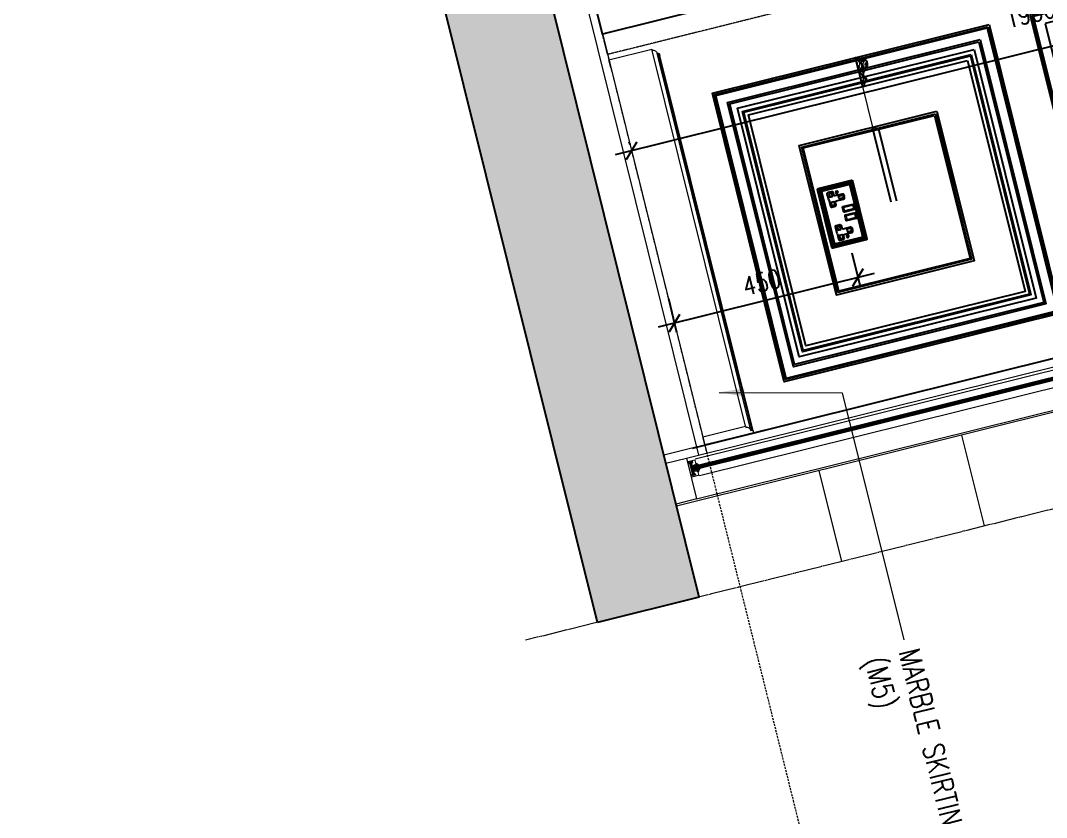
# Model space of a CAD drawing. Header units: inches. Extents: x 122939 to 389145, y 29603 to 529479.
# Drawn here: x 329543 to 331985, y 489421 to 491318 of the extents above; entities that cross this region are included whole.
import ezdxf

# ---------------------------------------------------------------- set-up
doc = ezdxf.new("R2010")
doc.units = ezdxf.units.IN
doc.header["$MEASUREMENT"] = 0
for name, pattern in [('DASHED', [0.75, 0.5, -0.25]), ('HIDDEN', [0.375, 0.25, -0.125]), ('PHANTOM-Z', [69.2, 60, -1.4, 2.5, -1.4, 2.5, -1.4])]:
    doc.linetypes.add(name, pattern=pattern)
for name, color, linetype, lineweight in [('a-cut', 30, 'PHANTOM-Z', 18), ('A-Dim-ID', 9, 'Continuous', 20), ('A-FLOR-TIL1', 6, 'Continuous', 18), ('A-GLAZ', 134, 'Continuous', 18), ('A-RNDR-ALUM', 1, 'Continuous', 9), ('A-RNDR-PT36', 253, 'Continuous', 20), ('A-WALL-TILE', 8, 'Continuous', 9), ('GRC', 41, 'Continuous', 0), ('ID-NOTES', 3, 'Continuous', 0), ('Marble', 6, 'Continuous', 0)]:
    doc.layers.add(name, color=color, linetype=linetype, lineweight=lineweight)
for name, color, linetype in [('A-Hidden', 8, 'HIDDEN'), ('A-WALL', 7, 'Continuous'), ('Calliper_wall hatch_CHB', 8, 'Continuous'), ('gypsum', 31, 'Continuous'), ('Layer7', 8, 'Continuous')]:
    doc.layers.add(name, color=color, linetype=linetype)
doc.styles.add('ID-ROMANS', font='romans.shx', dxfattribs={"width": 0.8})
doc.styles.add('ST9', font='romans.shx', dxfattribs={"width": 0.8})
doc.styles.add('ZZ-Dim All', font='romans.shx', dxfattribs={"width": 0.8})
doc.dimstyles.new('DIM 0200', dxfattribs={"dimscale": 200, "dimtxt": 1, "dimasz": 0.8, "dimexe": 0.5, "dimexo": 1, "dimgap": 0.4, "dimtad": 1, "dimdec": 0, "dimrnd": 10, "dimdsep": 46, "dimtxsty": 'ZZ-Dim All', "dimblk1": 'ARCHTICK', "dimblk2": 'ARCHTICK', "dimsah": 1, "dimcen": 1, "dimdle": 0.5, "dimclrd": 256, "dimclre": 256, "dimclrt": 256, "dimadec": 0, "dimazin": 2, "dimtfac": 1, "dimtdec": 0, "dimtix": 1, "dimtmove": 2, "dimatfit": 2, "dimfxl": 1, "dimfxlon": 1, "dimtolj": 1, "dimtzin": 0, "dimlwd": -1, "dimlwe": -1, "dimarcsym": 0})
doc.dimstyles.new('DIM-20', dxfattribs={"dimscale": 1000, "dimtxt": 0.044, "dimasz": 0.035, "dimexe": 0.022, "dimexo": 0.022, "dimgap": 0.022, "dimtad": 1, "dimdec": 0, "dimzin": 0, "dimdsep": 46, "dimtxsty": 'ST9', "dimblk1": 'ARCHTICK', "dimblk2": 'ARCHTICK', "dimsah": 1, "dimcen": 0.088, "dimdle": 0.04, "dimclrd": 256, "dimclre": 256, "dimclrt": 3, "dimadec": 0, "dimazin": 0, "dimtfac": 1, "dimtdec": 0, "dimtix": 1, "dimtofl": 0, "dimtmove": 1, "dimatfit": 3, "dimldrblk": 'CLOSED', "dimfxl": 1, "dimtolj": 1, "dimtzin": 0, "dimarcsym": 0})

# ---------------------------------------------------------------- blocks, each defined once
blk = doc.blocks.new('win1')
at = {"color": 252, "linetype": 'HIDDEN', "ltscale": 0.5, "elevation": 0}
blk.add_lwpolyline([(0, 2848.8), (1150, 2848.8), (1150, -101.2), (0, -101.2)], close=True, dxfattribs=at)
blk.add_lwpolyline([(50, 2798.8), (1100, 2798.8), (1100, -101.2), (50, -101.2), (50, 2798.8), (1100, 2798.8), (1100, -101.2)], dxfattribs=at)
blk = doc.blocks.new('M1')
at = {"layer": 'gypsum', "linetype": 'Continuous'}
h = blk.add_hatch(dxfattribs=at)
h.set_pattern_fill('GYPSUM', color=251, scale=36.842105, style=0, pattern_type=2)
h.set_pattern_definition([(360, (273234.79, 528507.015), (2e-15, 36.8421), [0, -36.8421]), (360, (273234.527, 528503.77), (2e-15, 36.8421), [0, -36.8421]), (360, (273237.11, 528504.44), (2e-15, 36.8421), [0, -36.8421]), (315, (273237.37, 528509.747), (36.8421, -9e-15), [0.2358, -51.8668]), (360, (273235.53, 528509.4), (2e-15, 36.8421), [0, -36.8421]), (360, (273235.53, 528509.4), (2e-15, 36.8421), [0, -36.8421]), (315, (273242.219, 528506.049), (36.8421, -9e-15), [0.2358, -51.8668]), (360, (273242.8, 528506.687), (2e-15, 36.8421), [0, -36.8421]), (360, (273242.8, 528506.687), (2e-15, 36.8421), [0, -36.8421]), (360, (273239.94, 528504.064), (2e-15, 36.8421), [0, -36.8421]), (315, (273244.39, 528504.474), (36.8421, -9e-15), [0.2358, -51.8668]), (315, (273244.39, 528504.474), (36.8421, -9e-15), [0.2358, -51.8668]), (315, (273242.807, 528509.432), (36.8421, -9e-15), [0.2358, -51.8668]), (315, (273242.807, 528509.432), (36.8421, -9e-15), [0.2358, -51.8668]), (360, (273243.383, 528510.347), (2e-15, 36.8421), [0, -36.8421]), (360, (273240.827, 528510.954), (2e-15, 36.8421), [0, -36.8421]), (360, (273246.932, 528510.374), (2e-15, 36.8421), [0, -36.8421]), (360, (273244.505, 528511.947), (2e-15, 36.8421), [0, -36.8421]), (360, (273234.93, 528514.797), (2e-15, 36.8421), [0, -36.8421]), (315, (273239.017, 528516.243), (36.8421, -9e-15), [0.2358, -51.8668]), (315, (273239.017, 528516.243), (36.8421, -9e-15), [0.2358, -51.8668]), (360, (273236.827, 528519.467), (2e-15, 36.8421), [0, -36.8421]), (360, (273236.09, 528517.082), (2e-15, 36.8421), [0, -36.8421]), (360, (273235.245, 528524.425), (2e-15, 36.8421), [0, -36.8421]), (360, (273234.507, 528522.04), (2e-15, 36.8421), [0, -36.8421]), (315, (273239.005, 528526.003), (36.8421, -9e-15), [0.2358, -51.8668]), (315, (273239.005, 528526.003), (36.8421, -9e-15), [0.2358, -51.8668]), (360, (273243.625, 528515.488), (2e-15, 36.8421), [0, -36.8421]), (315, (273244.105, 528519.5), (36.8421, -9e-15), [0.2358, -51.8668]), (360, (273244.096, 528516.754), (2e-15, 36.8421), [0, -36.8421]), (360, (273244.096, 528516.754), (2e-15, 36.8421), [0, -36.8421]), (315, (273242.523, 528524.457), (36.8421, -9e-15), [0.2358, -51.8668]), (315, (273241.934, 528521.074), (36.8421, -9e-15), [0.2358, -51.8668]), (315, (273241.934, 528521.074), (36.8421, -9e-15), [0.2358, -51.8668]), (315, (273241.934, 528521.074), (36.8421, -9e-15), [0.2358, -51.8668]), (315, (273235.012, 528526.818), (36.8421, -9e-15), [0.2358, -51.8668]), (315, (273235.012, 528526.818), (36.8421, -9e-15), [0.2358, -51.8668]), (360, (273236.565, 528531.054), (2e-15, 36.8421), [0, -36.8421]), (360, (273236.143, 528538.297), (2e-15, 36.8421), [0, -36.8421]), (360, (273235.88, 528535.053), (2e-15, 36.8421), [0, -36.8421]), (360, (273238.463, 528535.724), (2e-15, 36.8421), [0, -36.8421]), (360, (273237.725, 528533.34), (2e-15, 36.8421), [0, -36.8421]), (315, (273240.653, 528532.5), (36.8421, -9e-15), [0.2358, -51.8668]), (360, (273242.463, 528527.21), (2e-15, 36.8421), [0, -36.8421]), (360, (273242.463, 528527.21), (2e-15, 36.8421), [0, -36.8421]), (360, (273245.26, 528531.744), (2e-15, 36.8421), [0, -36.8421]), (360, (273245.02, 528526.604), (2e-15, 36.8421), [0, -36.8421]), (360, (273246.14, 528528.203), (2e-15, 36.8421), [0, -36.8421]), (315, (273243.57, 528537.33), (36.8421, -9e-15), [0.2358, -51.8668]), (315, (273243.57, 528537.33), (36.8421, -9e-15), [0.2358, -51.8668]), (315, (273245.74, 528535.755), (36.8421, -9e-15), [0.2358, -51.8668]), (360, (273244.15, 528537.97), (2e-15, 36.8421), [0, -36.8421]), (360, (273245.732, 528533.01), (2e-15, 36.8421), [0, -36.8421]), (360, (273245.732, 528533.01), (2e-15, 36.8421), [0, -36.8421]), (315, (273250.58, 528503.512), (36.8421, -9e-15), [0.2358, -51.8668]), (360, (273252.315, 528503.59), (2e-15, 36.8421), [0, -36.8421]), (360, (273250.403, 528505.074), (2e-15, 36.8421), [0, -36.8421]), (360, (273250.403, 528505.074), (2e-15, 36.8421), [0, -36.8421]), (360, (273249.67, 528506.44), (2e-15, 36.8421), [0, -36.8421]), (360, (273255.97, 528506.47), (2e-15, 36.8421), [0, -36.8421]), (360, (273252.787, 528504.855), (2e-15, 36.8421), [0, -36.8421]), (360, (273253.86, 528506.66), (2e-15, 36.8421), [0, -36.8421]), (315, (273248.997, 528508.316), (36.8421, -9e-15), [0.2358, -51.8668]), (315, (273248.997, 528508.316), (36.8421, -9e-15), [0.2358, -51.8668]), (360, (273248.917, 528513.175), (2e-15, 36.8421), [0, -36.8421]), (315, (273253.693, 528508.798), (36.8421, -9e-15), [0.2358, -51.8668]), (360, (273254.39, 528511.43), (2e-15, 36.8421), [0, -36.8421]), (360, (273256.972, 528512.1), (2e-15, 36.8421), [0, -36.8421]), (360, (273256.235, 528509.715), (2e-15, 36.8421), [0, -36.8421]), (360, (273256.235, 528509.715), (2e-15, 36.8421), [0, -36.8421]), (360, (273253.26, 528512.057), (2e-15, 36.8421), [0, -36.8421]), (315, (273260.745, 528503.918), (36.8421, -9e-15), [0.2358, -51.8668]), (315, (273260.745, 528503.918), (36.8421, -9e-15), [0.2358, -51.8668]), (360, (273257.817, 528504.757), (2e-15, 36.8421), [0, -36.8421]), (360, (273265.352, 528503.162), (2e-15, 36.8421), [0, -36.8421]), (315, (273260.16, 528513.538), (36.8421, -9e-15), [0.2358, -51.8668]), (360, (273258.555, 528507.14), (2e-15, 36.8421), [0, -36.8421]), (360, (273258.555, 528507.14), (2e-15, 36.8421), [0, -36.8421]), (315, (273264.25, 528512.132), (36.8421, -9e-15), [0.2358, -51.8668]), (315, (273263.662, 528508.748), (36.8421, -9e-15), [0.2358, -51.8668]), (360, (273264.24, 528509.387), (2e-15, 36.8421), [0, -36.8421]), (360, (273264.24, 528509.387), (2e-15, 36.8421), [0, -36.8421]), (360, (273264.24, 528509.387), (2e-15, 36.8421), [0, -36.8421]), (315, (273265.833, 528507.173), (36.8421, -9e-15), [0.2358, -51.8668]), (315, (273265.833, 528507.173), (36.8421, -9e-15), [0.2358, -51.8668]), (360, (273265.824, 528504.43), (2e-15, 36.8421), [0, -36.8421]), (315, (273270.44, 528511.016), (36.8421, -9e-15), [0.2358, -51.8668]), (315, (273270.44, 528511.016), (36.8421, -9e-15), [0.2358, -51.8668]), (360, (273271.113, 528509.14), (2e-15, 36.8421), [0, -36.8421]), (315, (273250.35, 528539.598), (36.8421, -9e-15), [0.2358, -51.8668]), (315, (273250.35, 528539.598), (36.8421, -9e-15), [0.2358, -51.8668]), (315, (273250.296, 528518.383), (36.8421, -9e-15), [0.2358, -51.8668]), (360, (273252.573, 528516.056), (2e-15, 36.8421), [0, -36.8421]), (360, (273249.39, 528514.44), (2e-15, 36.8421), [0, -36.8421]), (360, (273249.39, 528514.44), (2e-15, 36.8421), [0, -36.8421]), (315, (273256.168, 528514.352), (36.8421, -9e-15), [0.2358, -51.8668]), (315, (273256.168, 528514.352), (36.8421, -9e-15), [0.2358, -51.8668]), (360, (273253.38, 528519.706), (2e-15, 36.8421), [0, -36.8421]), (360, (273254.42, 528514.342), (2e-15, 36.8421), [0, -36.8421]), (315, (273248.713, 528523.341), (36.8421, -9e-15), [0.2358, -51.8668]), (360, (273250.12, 528520.1), (2e-15, 36.8421), [0, -36.8421]), (360, (273249.385, 528521.467), (2e-15, 36.8421), [0, -36.8421]), (360, (273249.385, 528521.467), (2e-15, 36.8421), [0, -36.8421]), (315, (273254.757, 528524.914), (36.8421, -9e-15), [0.2358, -51.8668]), (360, (273253.85, 528520.972), (2e-15, 36.8421), [0, -36.8421]), (360, (273253.575, 528521.685), (2e-15, 36.8421), [0, -36.8421]), (360, (273253.575, 528521.685), (2e-15, 36.8421), [0, -36.8421]), (360, (273257.72, 528518.59), (2e-15, 36.8421), [0, -36.8421]), (315, (273261.81, 528520.034), (36.8421, -9e-15), [0.2358, -51.8668]), (360, (273263.62, 528514.745), (2e-15, 36.8421), [0, -36.8421]), (360, (273263.62, 528514.745), (2e-15, 36.8421), [0, -36.8421]), (360, (273258.88, 528520.873), (2e-15, 36.8421), [0, -36.8421]), (360, (273257.3, 528525.83), (2e-15, 36.8421), [0, -36.8421]), (360, (273257.035, 528522.588), (2e-15, 36.8421), [0, -36.8421]), (360, (273259.62, 528523.258), (2e-15, 36.8421), [0, -36.8421]), (315, (273264.726, 528524.865), (36.8421, -9e-15), [0.2358, -51.8668]), (360, (273265.306, 528525.503), (2e-15, 36.8421), [0, -36.8421]), (360, (273265.306, 528525.503), (2e-15, 36.8421), [0, -36.8421]), (360, (273248.568, 528526.63), (2e-15, 36.8421), [0, -36.8421]), (360, (273251.025, 528530.698), (2e-15, 36.8421), [0, -36.8421]), (360, (273250.553, 528529.43), (2e-15, 36.8421), [0, -36.8421]), (360, (273255.452, 528527.546), (2e-15, 36.8421), [0, -36.8421]), (360, (273254.895, 528528.314), (2e-15, 36.8421), [0, -36.8421]), (360, (273254.21, 528532.313), (2e-15, 36.8421), [0, -36.8421]), (360, (273256.055, 528530.6), (2e-15, 36.8421), [0, -36.8421]), (315, (273251.93, 528534.64), (36.8421, -9e-15), [0.2358, -51.8668]), (360, (273251.755, 528536.356), (2e-15, 36.8421), [0, -36.8421]), (360, (273251.755, 528536.356), (2e-15, 36.8421), [0, -36.8421]), (360, (273251.02, 528537.723), (2e-15, 36.8421), [0, -36.8421]), (360, (273256.55, 528534.96), (2e-15, 36.8421), [0, -36.8421]), (360, (273256.08, 528533.695), (2e-15, 36.8421), [0, -36.8421]), (360, (273255.21, 528537.942), (2e-15, 36.8421), [0, -36.8421]), (315, (273258.87, 528528.342), (36.8421, -9e-15), [0.2358, -51.8668]), (360, (273258.036, 528528.216), (2e-15, 36.8421), [0, -36.8421]), (360, (273260.42, 528532.578), (2e-15, 36.8421), [0, -36.8421]), (360, (273260.42, 528532.578), (2e-15, 36.8421), [0, -36.8421]), (315, (273265.315, 528528.248), (36.8421, -9e-15), [0.2358, -51.8668]), (315, (273262.862, 528527.527), (36.8421, -9e-15), [0.2358, -51.8668]), (315, (273262.862, 528527.527), (36.8421, -9e-15), [0.2358, -51.8668]), (315, (273262.862, 528527.527), (36.8421, -9e-15), [0.2358, -51.8668]), (315, (273257.458, 528538.904), (36.8421, -9e-15), [0.2358, -51.8668]), (360, (273259.735, 528536.577), (2e-15, 36.8421), [0, -36.8421]), (360, (273259.735, 528536.577), (2e-15, 36.8421), [0, -36.8421]), (315, (273264.51, 528534.024), (36.8421, -9e-15), [0.2358, -51.8668]), (315, (273264.51, 528534.024), (36.8421, -9e-15), [0.2358, -51.8668]), (360, (273262.32, 528537.247), (2e-15, 36.8421), [0, -36.8421]), (360, (273261.582, 528534.863), (2e-15, 36.8421), [0, -36.8421]), (360, (273269.723, 528514.165), (2e-15, 36.8421), [0, -36.8421]), (360, (273266.416, 528519.28), (2e-15, 36.8421), [0, -36.8421]), (360, (273266.175, 528514.138), (2e-15, 36.8421), [0, -36.8421]), (360, (273267.296, 528515.738), (2e-15, 36.8421), [0, -36.8421]), (315, (273266.897, 528523.29), (36.8421, -9e-15), [0.2358, -51.8668]), (360, (273266.888, 528520.545), (2e-15, 36.8421), [0, -36.8421]), (360, (273266.888, 528520.545), (2e-15, 36.8421), [0, -36.8421]), (360, (273268.875, 528528.128), (2e-15, 36.8421), [0, -36.8421]), (360, (273266.32, 528528.734), (2e-15, 36.8421), [0, -36.8421]), (360, (273269.997, 528529.727), (2e-15, 36.8421), [0, -36.8421]), (315, (273269.598, 528537.28), (36.8421, -9e-15), [0.2358, -51.8668]), (315, (273267.427, 528538.854), (36.8421, -9e-15), [0.2358, -51.8668]), (360, (273269.59, 528534.534), (2e-15, 36.8421), [0, -36.8421]), (360, (273269.117, 528533.27), (2e-15, 36.8421), [0, -36.8421]), (360, (273269.117, 528533.27), (2e-15, 36.8421), [0, -36.8421]), (360, (273269.117, 528533.27), (2e-15, 36.8421), [0, -36.8421]), (360, (273260, 528539.82), (2e-15, 36.8421), [0, -36.8421]), (360, (273268.006, 528539.493), (2e-15, 36.8421), [0, -36.8421])])
edge = h.paths.add_edge_path()
edge.add_arc((272491.1, 527822.2), 11.9, 283.9461, 462.7163)
edge.add_line((272488.5, 527833.8), (272488.5, 527836.1))
edge.add_ellipse((272488.5, 527840.4), major_axis=(-6.53, 0), ratio=0.663806, start_angle=0, end_angle=90, ccw=False)
edge.add_line((272482, 527840.4), (272477.4, 527840.4))
edge.add_line((272477.4, 527840.4), (272477.4, 527770))
edge.add_line((272477.4, 527770), (272482.5, 527770))
edge.add_arc((272492.2, 527770.8), 9.73, 123.9206, 185.0555, ccw=False)
edge.add_line((272486.7, 527778.9), (272486.7, 527781.3))
edge.add_arc((272486.2, 527786.4), 5.15, 276.0442, 443.9558)
edge.add_arc((272497.1, 527795.8), 11.2, 106.1159, 202.4548, ccw=False)
edge.add_spline(control_points=[(272494, 527806.6), (272494, 527807.9), (272494, 527809.3), (272494, 527810.7)], knot_values=[0, 0, 0, 0, 0.167192, 0.167192, 0.167192, 0.167192], degree=3, periodic=0)
for p, q in [((272477.4, 527840.4), (272477.4, 527770)), ((272482, 527840.4), (272477.4, 527840.4)), ((272488.5, 527836.1), (272488.5, 527833.8)), ((272486.7, 527781.3), (272486.7, 527778.9)), ((272477.4, 527770), (272482.5, 527770))]:
    blk.add_line(p, q, dxfattribs=at)
for centre, radius, start, end in [((272491.1, 527822.2), 11.9, 283.9461, 102.7163), ((272497.1, 527795.8), 11.2, 106.1159, 202.4548), ((272492.2, 527770.8), 9.73, 123.9206, 185.0555), ((272486.2, 527786.4), 5.15, 276.0442, 83.9558)]:
    blk.add_arc(centre, radius, start, end, dxfattribs=at)
blk.add_ellipse((272488.5, 527840.4), major_axis=(-6.53, 0), ratio=0.663806, start_param=0, end_param=1.570796, dxfattribs=at)
blk.add_spline([(272494, 527810.7), (272494, 527806.6)], degree=3, dxfattribs=at)
blk = doc.blocks.new('Wandsworth double socket')
at = {"layer": 'Layer7', "color": 1}
for p, q in [((4826.8, 1707.7), (4831.8, 1711)), ((4938.2, 1711.8), (4935, 1706.7))]:
    blk.add_line(p, q, dxfattribs=at)
for points in [[(4812, 1666.4), (4954, 1666.4, 0.414214), (4956, 1668.4), (4956, 1750.4, 0.414214), (4954, 1752.4), (4812, 1752.4, 0.414214), (4810, 1750.4), (4810, 1668.4, 0.414214)], [(4819, 1745.9), (4947, 1745.9, -0.414214), (4949, 1743.9), (4949, 1674.9, -0.414214), (4947, 1672.9), (4819, 1672.9, -0.414214), (4817, 1674.9), (4817, 1743.9, -0.414214)], [(4866.7, 1741.4), (4878.1, 1741.4, -0.414214), (4879.1, 1740.4), (4879.1, 1715.6, -0.414214), (4878.1, 1714.6), (4866.7, 1714.6, -0.414214), (4865.7, 1715.6), (4865.7, 1740.4, -0.414214)], [(4899.3, 1741.4), (4887.8, 1741.4, 0.414214), (4886.8, 1740.4), (4886.8, 1715.6, 0.414214), (4887.8, 1714.6), (4899.3, 1714.6, 0.414214), (4900.3, 1715.6), (4900.3, 1740.4, 0.414214)]]:
    blk.add_lwpolyline(points, format="xyb", close=True, dxfattribs=at)
for points in [[(4812, 1668.4), (4954, 1668.4), (4954, 1750.4), (4812, 1750.4)], [(4819, 1743.9), (4947, 1743.9), (4947, 1674.9), (4819, 1674.9)], [(4867.7, 1739.4), (4877.1, 1739.4), (4877.1, 1716.6), (4867.7, 1716.6)], [(4898.3, 1739.4), (4888.8, 1739.4), (4888.8, 1716.6), (4898.3, 1716.6)], [(4839.1, 1721.7), (4845.6, 1721.7), (4845.6, 1711.2), (4839.1, 1711.2)], [(4926.9, 1721.7), (4920.3, 1721.7), (4920.3, 1711.2), (4926.9, 1711.2)], [(4827.2, 1697.6), (4827.2, 1691), (4836.1, 1691), (4836.1, 1697.6)], [(4857.4, 1697.6), (4857.4, 1691), (4848.6, 1691), (4848.6, 1697.6)], [(4908.5, 1697.6), (4908.5, 1691), (4917.4, 1691), (4917.4, 1697.6)], [(4938.7, 1697.6), (4938.7, 1691), (4929.8, 1691), (4929.8, 1697.6)]]:
    blk.add_lwpolyline(points, close=True, dxfattribs=at)
for points in [[(4842.3, 1686.7), (4827.1, 1686.7, -0.414214), (4824.1, 1689.7), (4824.1, 1697.7, -0.414214), (4827.1, 1700.7), (4832.6, 1700.7, 0.414214), (4835.6, 1703.7), (4835.6, 1721.4, -0.414214), (4838.6, 1724.4), (4842.3, 1724.4)], [(4842.3, 1686.7), (4857.6, 1686.7, 0.414214), (4860.6, 1689.7), (4860.6, 1697.7, 0.414214), (4857.6, 1700.7), (4852, 1700.7, -0.414214), (4849, 1703.7), (4849, 1721.4, 0.414214), (4846, 1724.4), (4842.3, 1724.4)], [(4923.6, 1686.7), (4908.3, 1686.7, -0.414214), (4905.3, 1689.7), (4905.3, 1697.7, -0.414214), (4908.3, 1700.7), (4913.9, 1700.7, 0.414214), (4916.9, 1703.7), (4916.9, 1721.4, -0.414214), (4919.9, 1724.4), (4923.6, 1724.4)], [(4923.6, 1686.7), (4938.8, 1686.7, 0.414214), (4941.8, 1689.7), (4941.8, 1697.7, 0.414214), (4938.8, 1700.7), (4933.3, 1700.7, -0.414214), (4930.3, 1703.7), (4930.3, 1721.4, 0.414214), (4927.3, 1724.4), (4923.6, 1724.4)]]:
    blk.add_lwpolyline(points, format="xyb", dxfattribs=at)
for centre, radius in [((4814.5, 1748.1), 1.74), ((4814.5, 1744.6), 1.74), ((4814.5, 1741.1), 1.74), ((4814.5, 1737.6), 1.74), ((4814.5, 1734.1), 1.74), ((4818, 1748.1), 1.74), ((4821.5, 1748.1), 1.74), ((4825, 1748.1), 1.74), ((4828.5, 1748.1), 1.74), ((4832, 1748.1), 1.74), ((4835.5, 1748.1), 1.74), ((4839, 1748.1), 1.74), ((4842.6, 1748.1), 1.74), ((4846.1, 1748.1), 1.74), ((4849.6, 1748.1), 1.74), ((4853.1, 1748.1), 1.74), ((4856.6, 1748.1), 1.74), ((4860.1, 1748.1), 1.74), ((4863.6, 1748.1), 1.74), ((4867.1, 1748.1), 1.74), ((4870.7, 1748.1), 1.74), ((4874.2, 1748.1), 1.74), ((4877.7, 1748.1), 1.74), ((4881.2, 1748.1), 1.74), ((4884.7, 1748.1), 1.74), ((4888.2, 1748.1), 1.74), ((4891.7, 1748.1), 1.74), ((4895.3, 1748.1), 1.74), ((4898.8, 1748.1), 1.74), ((4902.3, 1748.1), 1.74), ((4905.8, 1748.1), 1.74), ((4909.3, 1748.1), 1.74), ((4912.8, 1748.1), 1.74), ((4916.3, 1748.1), 1.74), ((4919.8, 1748.1), 1.74), ((4923.4, 1748.1), 1.74), ((4926.9, 1748.1), 1.74), ((4930.4, 1748.1), 1.74), ((4933.9, 1748.1), 1.74), ((4937.4, 1748.1), 1.74), ((4940.9, 1748.1), 1.74), ((4944.4, 1748.1), 1.74), ((4947.9, 1748.1), 1.74), ((4951.5, 1748.1), 1.74), ((4951.5, 1744.6), 1.74), ((4951.5, 1741.1), 1.74), ((4951.5, 1737.6), 1.74), ((4951.5, 1734.1), 1.74), ((4814.5, 1730.5), 1.74), ((4814.5, 1727), 1.74), ((4814.5, 1723.5), 1.74), ((4814.5, 1720), 1.74), ((4814.5, 1716.5), 1.74), ((4814.5, 1713), 1.74), ((4814.5, 1709.5), 1.74), ((4829.3, 1709.4), 3), ((4936.7, 1709.4), 3), ((4951.5, 1730.5), 1.74), ((4951.5, 1727), 1.74), ((4951.5, 1723.5), 1.74), ((4951.5, 1720), 1.74), ((4951.5, 1716.5), 1.74), ((4951.5, 1713), 1.74), ((4951.5, 1709.5), 1.74), ((4814.5, 1706), 1.74), ((4814.5, 1702.4), 1.74), ((4814.5, 1698.9), 1.74), ((4814.5, 1695.4), 1.74), ((4814.5, 1691.9), 1.74), ((4814.5, 1688.4), 1.74), ((4814.5, 1684.9), 1.74), ((4951.5, 1706), 1.74), ((4951.5, 1702.4), 1.74), ((4951.5, 1698.9), 1.74), ((4951.5, 1695.4), 1.74), ((4951.5, 1691.9), 1.74), ((4951.5, 1688.4), 1.74), ((4951.5, 1684.9), 1.74), ((4814.5, 1681.4), 1.74), ((4814.5, 1677.9), 1.74), ((4814.5, 1674.3), 1.74), ((4814.5, 1670.6), 1.74), ((4818, 1670.6), 1.74), ((4821.5, 1670.6), 1.74), ((4825, 1670.6), 1.74), ((4828.5, 1670.6), 1.74), ((4832, 1670.6), 1.74), ((4835.5, 1670.6), 1.74), ((4839, 1670.6), 1.74), ((4842.6, 1670.6), 1.74), ((4846.1, 1670.6), 1.74), ((4849.6, 1670.6), 1.74), ((4853.1, 1670.6), 1.74), ((4856.6, 1670.6), 1.74), ((4860.1, 1670.6), 1.74), ((4863.6, 1670.6), 1.74), ((4867.1, 1670.6), 1.74), ((4870.7, 1670.6), 1.74), ((4874.2, 1670.6), 1.74), ((4877.7, 1670.6), 1.74), ((4881.2, 1670.6), 1.74), ((4884.7, 1670.6), 1.74), ((4888.2, 1670.6), 1.74), ((4891.7, 1670.6), 1.74), ((4895.3, 1670.6), 1.74), ((4898.8, 1670.6), 1.74), ((4902.3, 1670.6), 1.74), ((4905.8, 1670.6), 1.74), ((4909.3, 1670.6), 1.74), ((4912.8, 1670.6), 1.74), ((4916.3, 1670.6), 1.74), ((4919.8, 1670.6), 1.74), ((4923.4, 1670.6), 1.74), ((4926.9, 1670.6), 1.74), ((4930.4, 1670.6), 1.74), ((4933.9, 1670.6), 1.74), ((4937.4, 1670.6), 1.74), ((4940.9, 1670.6), 1.74), ((4944.4, 1670.6), 1.74), ((4947.9, 1670.6), 1.74), ((4951.5, 1681.4), 1.74), ((4951.5, 1677.9), 1.74), ((4951.5, 1674.3), 1.74), ((4951.5, 1670.6), 1.74)]:
    blk.add_circle(centre, radius, dxfattribs=at)
blk = doc.blocks.new('_ARCHTICK')
at = {"color": 0, "linetype": 'ByBlock', "const_width": 0.15}
blk.add_lwpolyline([(-0.5, -0.5), (0.5, 0.5)], dxfattribs=at)
blk = doc.blocks.new('*D256')
at = {"layer": 'A-Dim-ID', "lineweight": -2, "transparency": 16777216}
for p, q in [((331521.8, 490764.7), (331541.6, 490685)), ((331575.1, 490716), (331060.7, 490588)), ((331085, 490656), (331104.8, 490576.3))]:
    blk.add_line(p, q, dxfattribs=at)
at = {"layer": 'Defpoints', "color": 0, "transparency": 16777216}
for p in [(331516.5, 490786, 0), (331079.7, 490677.3, 0), (331099.5, 490597.7)]:
    blk.add_point(p, dxfattribs=at)
at = {"layer": 'A-Dim-ID', "lineweight": -2, "transparency": 16777216, "xscale": 35, "yscale": 35, "zscale": 35}
for p, rotation in [((331536.3, 490706.4), 13.9714232829857), ((331099.5, 490597.7), 193.9714232829857)]:
    blk.add_blockref('_ARCHTICK', p, dxfattribs=dict(at, rotation=rotation))
at = {"layer": 'A-Dim-ID', "color": 3, "transparency": 16777216, "insert": (331307.3, 490694.7), "char_height": 44, "attachment_point": 5, "rotation": 13.9714, "style": 'ST9'}
blk.add_mtext('\\A1;450', dxfattribs=at)
blk = doc.blocks.new('_CLOSED')
at = {"color": 0, "linetype": 'ByBlock'}
for p, q in [((-1, 0.167), (0, 0)), ((-1, 0.167), (-1, -0.167)), ((0, 0), (-1, -0.167)), ((0, 0), (-1, 0))]:
    blk.add_line(p, q, dxfattribs=at)
blk = doc.blocks.new('*D257')
at = {"layer": 'A-Dim-ID', "lineweight": -2, "transparency": 16777216}
for p, q in [((332880.2, 491476.3), (330958.6, 490998.2)), ((332900.7, 491228.3), (332836, 491488)), ((330993.8, 491022.6), (330992.1, 491029.2))]:
    blk.add_line(p, q, dxfattribs=at)
at = {"layer": 'Defpoints', "color": 0, "transparency": 16777216}
for p in [(332906, 491207, 0), (330997.4, 491007.9), (330999.1, 491001.2, 0)]:
    blk.add_point(p, dxfattribs=at)
at = {"layer": 'A-Dim-ID', "lineweight": -2, "transparency": 16777216, "xscale": 35, "yscale": 35, "zscale": 35}
for p, rotation in [((332841.4, 491466.7), 13.9714232829857), ((330997.4, 491007.9), 193.9714232829857)]:
    blk.add_blockref('_ARCHTICK', p, dxfattribs=dict(at, rotation=rotation))
at = {"layer": 'A-Dim-ID', "color": 3, "transparency": 16777216, "insert": (331946.3, 491334.7), "char_height": 44, "attachment_point": 5, "rotation": 13.9714, "style": 'ST9'}
blk.add_mtext('\\A1;1900', dxfattribs=at)

msp = doc.modelspace()

# ---------------------------------------------------------------- hatches: boundary and pattern name
at = {"layer": 'Calliper_wall hatch_CHB', "ltscale": 300}
h = msp.add_hatch(dxfattribs=at)
h.set_pattern_fill('AR-CONC', color=256, scale=10, angle=-90, style=0)
h.set_pattern_definition([(333.971423, (279258.244, 592867.086), (11.227812, -71.11917), [7.5, -82.5]), (278.97142, (279258.244, 592867.09), (69.643965, 31.625426), [6, -66]), (24.42287, (279259.18, 592861.16), (80.871776, -39.493744), [6.37402, -70.11421]), (330.15562, (279277.65, 592871.915), (9.70499, -107.5631), [11.25, -123.75]), (20.60706, (279278.46, 592862.95), (117.09634, -67.1822), [9.56103, -105.17138]), (275.15559, (279277.65, 592871.92), (117.09634, -67.1822), [9, -99]), (304.971423, (279275.215, 592861.004), (-24.659192, -67.645578), [7.5, -82.5]), (249.97142, (279275.215, 592861.004), (76.244295, -6.103844), [6, -66]), (355.42287, (279273.16, 592855.37), (51.585102, -73.74942), [6.37402, -70.11421]), (321.471423, (279258.244, 592867.086), (32.598146, 6.857308), [0, -65.2, 0, -67, 0, -66.25]), (291.471423, (279258.244, 592867.086), (44.62585, -16.006101), [0, -38.2, 0, -63.7, 0, -25.25]), (251.471423, (279252.86, 592888.727), (10.6997366, -52.3475577), [0, -25, 0, -78, 0, -103.5]), (241.471423, (279250.446, 592898.43), (23.794676, -54.17642), [0, -32.5, 0, -51.8, 0, -73.5])])
h.paths.add_polyline_path([(330915.975, 489885.561), (331158.579, 489945.921), (329785.262, 495465.722), (329542.658, 495405.363)])

# ---------------------------------------------------------------- linework, layer by layer
at = {"layer": 'a-cut'}
msp.add_line((335476.932, 491020.32, 0), (330745.19, 489843.07, 0), dxfattribs=at)
at = {"layer": 'A-FLOR-TIL1'}
for p, q in [((329862.895, 495485.038, 0), (331157.016, 490283.553, 0)), ((329882.304, 495489.866, 0), (331176.424, 490288.382, 0))]:
    msp.add_line(p, q, dxfattribs=at)
at = {"layer": 'A-GLAZ'}
for p, q in [((333839.588, 490926.54, 0.001), (331141.91, 490255.362, 0.003)), ((333839.91, 490925.244, 0.001), (331142.232, 490254.067, 0.003)), ((333840.232, 490923.949, 0.001), (331142.554, 490252.771, 0.003)), ((333840.555, 490922.654, 0.001), (331142.876, 490251.476, 0.003)), ((333840.877, 490921.359, 0.001), (331143.199, 490250.181, 0.003)), ((333841.199, 490920.064, 0.001), (331143.521, 490248.886, 0.003)), ((333841.521, 490918.768, 0.001), (331143.843, 490247.591, 0.003))]:
    msp.add_line(p, q, dxfattribs=at)
at = {"layer": 'A-Hidden', "linetype": 'DASHED', "lineweight": 0, "ltscale": 10}
msp.add_line((329757.742, 495990.518, 0), (331726.728, 488076.536, 0), dxfattribs=at)
at = {"layer": 'A-RNDR-ALUM'}
for p, q in [((331127.882, 490276.304, 0.003), (333845.057, 490952.332, 0.001)), ((331152.042, 490179.288, 0), (333869.217, 490855.317, 0.001)), ((331141.074, 490267.399, 0), (331133.302, 490265.465, 0)), ((331141.074, 490267.399, 0), (331133.302, 490265.465, 0)), ((331133.302, 490265.465, 0), (331133.464, 490264.818, 0)), ((331133.302, 490265.465, 0), (331133.464, 490264.818, 0)), ((331141.235, 490266.751, 0), (331133.464, 490264.818, 0)), ((331141.235, 490266.751, 0), (331133.464, 490264.818, 0)), ((331133.821, 490263.383, 0), (331133.982, 490262.736, 0)), ((331133.821, 490263.383, 0), (331133.982, 490262.736, 0)), ((331135.083, 490265.221, 0), (331142.432, 490235.682, 0)), ((331135.083, 490265.221, 0), (331142.432, 490235.682, 0)), ((331136.216, 490265.503, 0), (331143.565, 490235.964, 0)), ((331136.216, 490265.503, 0), (331143.565, 490235.964, 0)), ((331137.349, 490265.785, 0), (331144.698, 490236.246, 0)), ((331137.349, 490265.785, 0), (331144.698, 490236.246, 0)), ((331138.482, 490266.066, 0), (331145.832, 490236.528, 0)), ((331138.482, 490266.066, 0), (331145.832, 490236.528, 0)), ((331139.616, 490266.348, 0), (331146.965, 490236.81, 0)), ((331139.616, 490266.348, 0), (331146.965, 490236.81, 0)), ((331141.074, 490267.399, 0), (331141.235, 490266.751, 0)), ((331141.074, 490267.399, 0), (331141.235, 490266.751, 0)), ((331141.592, 490265.317, 0), (331141.753, 490264.669, 0)), ((331141.592, 490265.317, 0), (331141.753, 490264.669, 0)), ((331148.584, 490237.213, 0), (331140.813, 490235.279, 0)), ((331148.584, 490237.213, 0), (331140.813, 490235.279, 0)), ((331140.974, 490234.632, 0), (331140.813, 490235.279, 0)), ((331140.974, 490234.632, 0), (331140.813, 490235.279, 0)), ((331148.745, 490236.565, 0), (331140.974, 490234.632, 0)), ((331148.745, 490236.565, 0), (331140.974, 490234.632, 0)), ((331148.745, 490236.565, 0), (331148.584, 490237.213, 0)), ((331148.745, 490236.565, 0), (331148.584, 490237.213, 0))]:
    msp.add_line(p, q, dxfattribs=at)
at = {"layer": 'A-RNDR-ALUM', "elevation": -0.002}
msp.add_lwpolyline([(331127.904, 490276.309), (331152.042, 490179.288), (331103.521, 490167.216), (331079.383, 490264.237)], close=True, dxfattribs=at)
at = {"layer": 'A-RNDR-ALUM', "const_width": 0.928, "elevation": 0}
for points in [[(331130.765, 490270.534, 0.41421356), (331130.195, 490270.877)], [(331130.765, 490270.534, 0.41421356), (331130.195, 490270.877)], [(331141.158, 490228.833, -0.41421356), (331140.815, 490228.263)], [(331141.158, 490228.833, -0.41421356), (331140.815, 490228.263)]]:
    msp.add_lwpolyline(points, format="xyb", dxfattribs=at)
at = {"layer": 'A-RNDR-ALUM', "elevation": -0.002}
msp.add_lwpolyline([(331153.681, 490245.637), (331153.295, 490247.191), (331156.129, 490247.897, 0.01555259), (331155.826, 490246.969), (331156.593, 490243.886, -0.10430437), (331160.91, 490251.837), (331158.406, 490251.214, 0.01603552), (331157.836, 490250.384), (331156.626, 490250.083), (331155.818, 490250.57), (331153.07, 490249.886), (331153.879, 490249.4), (331151.575, 490248.827), (331150.767, 490249.313), (331148.019, 490248.63), (331148.828, 490248.143), (331147.563, 490247.828, -0.41421356), (331146.754, 490248.315), (331144.821, 490256.086, -0.41421356), (331145.307, 490256.895), (331146.572, 490257.209), (331146.086, 490256.401), (331148.833, 490257.084), (331149.32, 490257.893), (331151.623, 490258.466), (331151.137, 490257.657), (331153.884, 490258.341), (331154.371, 490259.15), (331155.58, 490259.451, 0.01603552), (331156.472, 490258.985), (331158.976, 490259.608, -0.10430437), (331151.437, 490264.609), (331152.204, 490261.526, 0.01555259), (331152.906, 490260.848), (331150.072, 490260.143), (331149.686, 490261.698, -0.02164637), (331146.648, 490259.291), (331144.824, 490258.838, 0.41421356), (331142.878, 490255.603), (331144.812, 490247.832, 0.41421356), (331148.046, 490245.886), (331149.871, 490246.34, -0.02164637)], format="xyb", close=True, dxfattribs=at)
at = {"layer": 'A-RNDR-ALUM'}
for points in [[(331129.176, 490271.101, 0), (331130.083, 490271.327, 0), (331129.756, 490268.77, 0), (331130.309, 490270.42, 0)], [(331129.176, 490271.101, 0), (331130.083, 490271.327, 0), (331129.756, 490268.77, 0), (331130.309, 490270.42, 0)], [(331129.756, 490268.77, 0), (331130.309, 490270.42, 0), (331131.57, 490269.221, 0), (331131.215, 490270.646, 0)], [(331129.756, 490268.77, 0), (331130.309, 490270.42, 0), (331131.57, 490269.221, 0), (331131.215, 490270.646, 0)], [(331132.859, 490264.04, 0), (331131.496, 490261.776, 0), (331132.15, 490266.889, 0), (331130.336, 490266.438, 0)], [(331132.859, 490264.04, 0), (331131.496, 490261.776, 0), (331132.15, 490266.889, 0), (331130.336, 490266.438, 0)], [(331134.931, 490264.556, 0), (331135.382, 490262.742, 0), (331132.859, 490264.04, 0), (331131.496, 490261.776, 0)], [(331134.931, 490264.556, 0), (331135.382, 490262.742, 0), (331132.859, 490264.04, 0), (331131.496, 490261.776, 0)], [(331140.112, 490265.845, 0), (331140.563, 490264.031, 0), (331142.184, 490266.36, 0), (331144.448, 490264.998, 0)], [(331140.112, 490265.845, 0), (331140.563, 490264.031, 0), (331142.184, 490266.36, 0), (331144.448, 490264.998, 0)], [(331143.288, 490269.661, 0), (331141.475, 490269.21, 0), (331144.448, 490264.998, 0), (331142.184, 490266.36, 0)], [(331143.288, 490269.661, 0), (331141.475, 490269.21, 0), (331144.448, 490264.998, 0), (331142.184, 490266.36, 0)], [(331147.248, 490271.497, 0), (331148.414, 490271.787, 0), (331149.839, 490261.085, 0), (331151.004, 490261.375, 0)], [(331147.248, 490271.497, 0), (331148.414, 490271.787, 0), (331149.839, 490261.085, 0), (331151.004, 490261.375, 0)], [(331148.413, 490271.787, 0), (331149.579, 490272.077, 0), (331151.004, 490261.374, 0), (331152.17, 490261.665, 0)], [(331148.413, 490271.787, 0), (331149.579, 490272.077, 0), (331151.004, 490261.374, 0), (331152.17, 490261.665, 0)], [(331142.02, 490236.062, 0), (331141.569, 490237.875, 0), (331139.948, 490235.546, 0), (331137.683, 490236.908, 0)], [(331142.02, 490236.062, 0), (331141.569, 490237.875, 0), (331139.948, 490235.546, 0), (331137.683, 490236.908, 0)], [(331139.948, 490235.546, 0), (331137.683, 490236.908, 0), (331140.657, 490232.697, 0), (331138.844, 490232.246, 0)], [(331139.948, 490235.546, 0), (331137.683, 490236.908, 0), (331140.657, 490232.697, 0), (331138.844, 490232.246, 0)], [(331139.424, 490229.914, 0), (331140.685, 490228.715, 0), (331141.237, 490230.365, 0), (331141.591, 490228.941, 0)], [(331139.424, 490229.914, 0), (331140.685, 490228.715, 0), (331141.237, 490230.365, 0), (331141.591, 490228.941, 0)], [(331140.004, 490227.583, 0), (331140.91, 490227.808, 0), (331139.424, 490229.914, 0), (331140.685, 490228.715, 0)], [(331140.004, 490227.583, 0), (331140.91, 490227.808, 0), (331139.424, 490229.914, 0), (331140.685, 490228.715, 0)], [(331147.201, 490237.351, 0), (331146.75, 490239.164, 0), (331149.273, 490237.866, 0), (331150.635, 490240.131, 0)], [(331147.201, 490237.351, 0), (331146.75, 490239.164, 0), (331149.273, 490237.866, 0), (331150.635, 490240.131, 0)], [(331151.795, 490235.468, 0), (331149.982, 490235.017, 0), (331150.635, 490240.131, 0), (331149.273, 490237.866, 0)], [(331151.795, 490235.468, 0), (331149.982, 490235.017, 0), (331150.635, 490240.131, 0), (331149.273, 490237.866, 0)], [(331156.019, 490236.244, 0), (331157.185, 490236.534, 0), (331153.429, 490246.656, 0), (331154.594, 490246.946, 0)], [(331156.019, 490236.244, 0), (331157.185, 490236.534, 0), (331153.429, 490246.656, 0), (331154.594, 490246.946, 0)], [(331157.184, 490236.534, 0), (331158.35, 490236.824, 0), (331154.594, 490246.946, 0), (331155.759, 490247.236, 0)], [(331157.184, 490236.534, 0), (331158.35, 490236.824, 0), (331154.594, 490246.946, 0), (331155.759, 490247.236, 0)]]:
    msp.add_solid(points, dxfattribs=at)
for points in [[(331149.199, 490273.607, 0.003), (331147.448, 490270.696, 0.003), (331129.756, 490268.77, 0.003), (331130.336, 490266.438, 0.003)], [(331149.199, 490273.607, 0.003), (331147.448, 490270.696, 0.003), (331129.756, 490268.77, 0.003), (331130.336, 490266.438, 0.003)], [(331149.199, 490273.607, 0), (331147.448, 490270.696, 0), (331149.714, 490271.535, 0), (331147.383, 490270.955, 0)], [(331149.199, 490273.607, 0), (331147.448, 490270.696, 0), (331149.714, 490271.535, 0), (331147.383, 490270.955, 0)], [(331155.955, 490236.503, 0.003), (331158.866, 490234.751, 0.003), (331138.844, 490232.246, 0.003), (331139.424, 490229.914, 0.003)], [(331155.955, 490236.503, 0.003), (331158.866, 490234.751, 0.003), (331138.844, 490232.246, 0.003), (331139.424, 490229.914, 0.003)], [(331158.866, 490234.751, 0), (331155.955, 490236.503, 0), (331158.35, 490236.824, 0), (331156.019, 490236.244, 0)], [(331158.866, 490234.751, 0), (331155.955, 490236.503, 0), (331158.35, 490236.824, 0), (331156.019, 490236.244, 0)]]:
    msp.add_trace(points, dxfattribs=at)
at = {"layer": 'A-RNDR-PT36'}
for p, q in [((335040.335, 491270.308, 0), (331074.548, 490283.671, 0)), ((335070.51, 491149.022, -0.001), (331104.734, 490162.344, -0.001)), ((333827.51, 490939.966, 0.001), (331149.199, 490273.607, 0.003)), ((331158.866, 490234.751, 0.003), (333837.177, 490901.111, 0.001))]:
    msp.add_line(p, q, dxfattribs=at)
at = {"layer": 'A-WALL'}
for p, q in [((331158.579, 489945.921, 0), (329785.262, 495465.722, 0.001)), ((330915.975, 489885.561, 0), (329542.658, 495405.363, 0.001)), ((331158.579, 489945.921, 0), (330915.975, 489885.561, 0))]:
    msp.add_line(p, q, dxfattribs=at)
at = {"layer": 'A-WALL', "elevation": 0}
msp.add_lwpolyline([(333421.067, 492987.832), (333674.576, 491968.895), (330928.311, 491285.629), (330674.801, 492304.566)], close=True, dxfattribs=at)
at = {"layer": 'A-WALL-TILE'}
for p, q in [((331837.871, 490114.927, 0), (331784.025, 490331.35, 0)), ((331498.225, 490030.424, 0), (331444.379, 490246.847, 0))]:
    msp.add_line(p, q, dxfattribs=at)
at = {"layer": 'GRC'}
msp.add_line((331546.935, 491160.835, 0), (331571.079, 491063.793, 0), dxfattribs=at)
at = {"layer": 'gypsum', "color": 8}
msp.add_line((331142.483, 490300.547, 0), (334665.094, 491176.966, 0), dxfattribs=at)
at = {"layer": 'gypsum', "elevation": 0}
for points in [[(331945.862, 491332.697), (332116.715, 490645.983), (333755.111, 491053.613), (333584.258, 491740.327)], [(331951.118, 491329.535), (332119.877, 490651.239), (333749.855, 491056.774), (333581.096, 491735.071)], [(331953.934, 491327.841), (332121.571, 490654.055), (333747.039, 491058.468), (333579.402, 491732.255)], [(331981.99, 491310.965), (332138.448, 490682.11), (333718.983, 491075.345), (333562.526, 491704.199)], [(331848.821, 491308.553), (332019.674, 490621.839), (331360.943, 490457.948), (331190.09, 491144.662)], [(331845.659, 491303.297), (332014.418, 490625.001), (331364.105, 490463.204), (331195.346, 491141.5)], [(331843.965, 491300.481), (332011.602, 490626.695), (331365.799, 490466.02), (331198.162, 491139.806)], [(331827.112, 491272.465), (331983.586, 490643.547), (331382.651, 490494.036), (331226.178, 491122.954)], [(331824.12, 491267.491), (331978.611, 490646.54), (331385.644, 490499.01), (331231.152, 491119.961)], [(331813.173, 491249.293), (331960.413, 490657.486), (331396.591, 490517.208), (331249.35, 491109.015)], [(331805.701, 491236.872), (331947.993, 490664.958), (331404.062, 490529.629), (331261.771, 491101.543)], [(331803.968, 491233.99), (331945.111, 490666.691), (331405.796, 490532.51), (331264.653, 491099.81)], [(331797.455, 491223.164), (331934.284, 490673.204), (331412.308, 490543.337), (331275.479, 491093.297)], [(331724.558, 491101.978), (331813.099, 490746.102), (331485.206, 490664.523), (331396.665, 491020.399)], [(331720.918, 491095.928), (331807.048, 490749.742), (331488.846, 490670.573), (331402.716, 491016.759)], [(331718.731, 491092.292), (331803.413, 490751.928), (331491.033, 490674.209), (331406.351, 491014.572)]]:
    msp.add_lwpolyline(points, close=True, dxfattribs=at)
msp.add_lwpolyline([(331615.35, 490885.855), (331571.079, 491063.793), (331575.931, 491065, 0.39467141), (331581.989, 491061.362), (331582.713, 491058.451), (331585.624, 491059.175), (331627.965, 490888.994)], format="xyb", dxfattribs=at)
at = {"layer": 'Marble'}
for points, elevation in [([(330948.284, 491205.352), (330943.455, 491224.76), (331045.349, 491250.111), (331046.073, 491247.2, -0.41481606), (331058.191, 491239.91), (331061.103, 491240.634), (331063.526, 491239.176), (331064.009, 491237.235)], -0.001), ([(331287.321, 490339.674), (331288.045, 490336.762), (331285.134, 490336.038), (331171.596, 490307.79), (331166.767, 490327.198), (331268.66, 490352.549), (331269.385, 490349.638, -0.41481606), (331281.503, 490342.348), (331284.415, 490343.072), (331286.838, 490341.614), (331287.321, 490339.674)], 0)]:
    msp.add_lwpolyline(points, format="xyb", dxfattribs=dict(at, elevation=elevation))
for points, elevation in [([(331268.66, 490352.549), (331045.349, 491250.111)], -0.006), ([(331281.497, 490342.372), (331058.191, 491239.91)], -0.006), ([(331284.415, 490343.072), (331061.103, 491240.634)], -0.006), ([(331064.009, 491237.235), (331064.734, 491234.324)], -0.001), ([(331286.838, 490341.614), (331064.734, 491234.324)], -0.006)]:
    msp.add_lwpolyline(points, dxfattribs=dict(at, elevation=elevation))

# ---------------------------------------------------------------- block references
at = {"xscale": -1, "rotation": 283.9714232829857}
msp.add_blockref('Wandsworth double socket', (331019.009, 485705.67, 0), dxfattribs=at)
at = {"layer": 'GRC', "rotation": 283.9714232829857}
msp.add_blockref('win1', (330760.902, 492377.512, 0), dxfattribs=at)
at = {"layer": 'gypsum', "lineweight": 0, "rotation": 13.97142328299167}
msp.add_blockref('M1', (194554.151, -86782.104, 0), dxfattribs=at)

# ---------------------------------------------------------------- texts
at = {"layer": 'ID-NOTES', "insert": (331681.353, 489827.824, 0), "char_height": 50, "width": 1075.05767, "attachment_point": 1, "rotation": 283.971423, "style": 'ID-ROMANS'}
msp.add_mtext('MARBLE SKIRTING\\P(M5)', dxfattribs=at)

# ---------------------------------------------------------------- dimensions: what is measured, and where the dimension line sits
at = {"layer": 'A-Dim-ID'}
dim = msp.add_linear_dim(base=(330997.411, 491007.891, 0), p1=(332905.975, 491206.96, 0), p2=(330999.073, 491001.214, 0), angle=13.971423, dimstyle='DIM-20', dxfattribs=at)
dim.commit()
dim.dimension.update_dxf_attribs({"geometry": '*D257', "text_midpoint": (331956.956, 491291.966, 0), "dimtype": 160})
dim = msp.add_linear_dim(base=(331099.469, 490597.689, 0), p1=(331516.496, 490786.035, 0), p2=(331079.65, 490677.348, 0), angle=13.971423, dimstyle='DIM-20', dxfattribs=at)
dim.commit()
dim.dimension.update_dxf_attribs({"geometry": '*D256', "text_midpoint": (331307.269, 490694.731, 0)})

# ---------------------------------------------------------------- leaders
at = {"layer": 'ID-NOTES'}
msp.add_leader([(331206.001, 490432.98, 0), (331499.121, 490432.125, 0), (331645.509, 489843.747, 0)], dimstyle='DIM 0200', override={"dimasz": 0.3, "dimtad": 0, "dimclrd": 8}, dxfattribs=at)

doc.saveas('drawing.dxf')
